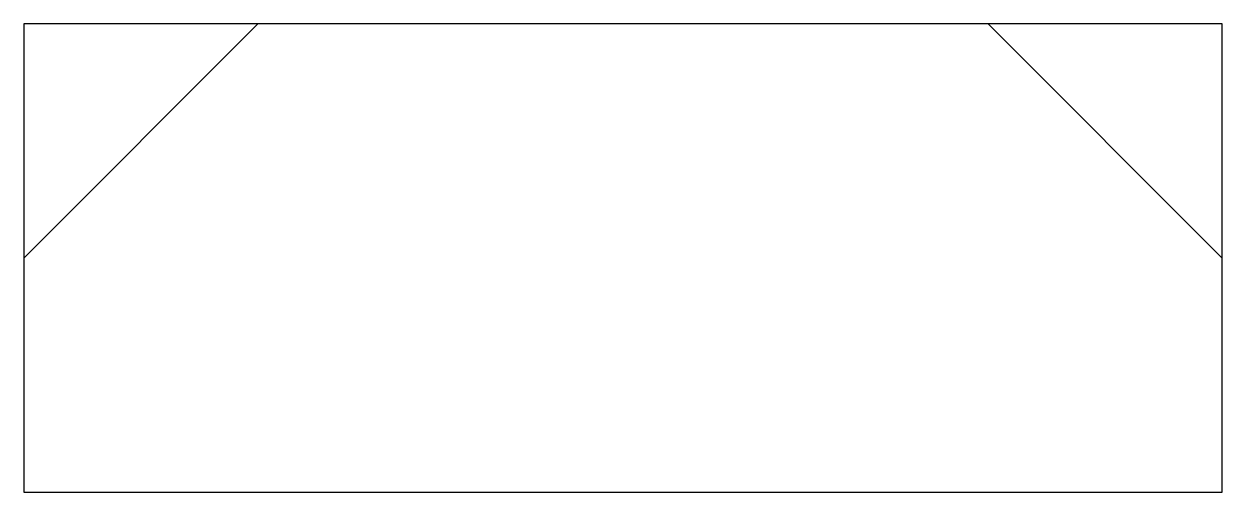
# Model space of a CAD drawing. Extents: x 0 to 256, y 0 to 100.
import ezdxf

# ---------------------------------------------------------------- set-up
doc = ezdxf.new("R2010")
doc.units = 0
doc.header["$LTSCALE"] = 1000
doc.linetypes.add('IMOS_DOT1', pattern=[1, -0.5, 0, -0.5])
doc.layers.get('0').update_dxf_attribs({"linetype": 'CONTINUOUS'})
doc.layers.add('72IMOSXD01_IM_SIDE_NORM', color=152, linetype='CONTINUOUS')

msp = doc.modelspace()

# ---------------------------------------------------------------- linework, layer by layer
at = {"color": 1}
for p, q in [((50, 100), (0, 50)), ((206, 100), (50, 100)), ((256, 50), (206, 100)), ((256, 0), (256, 50))]:
    msp.add_line(p, q, dxfattribs=at)
msp.add_lwpolyline([(0, 0), (256, 0), (256, 100), (0, 100)], close=True)
at = {"layer": '72IMOSXD01_IM_SIDE_NORM', "linetype": 'IMOS_DOT1', "ltscale": 5}
msp.add_lwpolyline([(0, 2), (256, 2), (256, 50), (206, 100), (50, 100), (0, 50)], close=True, dxfattribs=at)
msp.add_lwpolyline([(0, 2), (256, 2), (256, 50), (206, 100), (50, 100), (0, 50)], close=True, dxfattribs=at)

doc.saveas('drawing.dxf')
